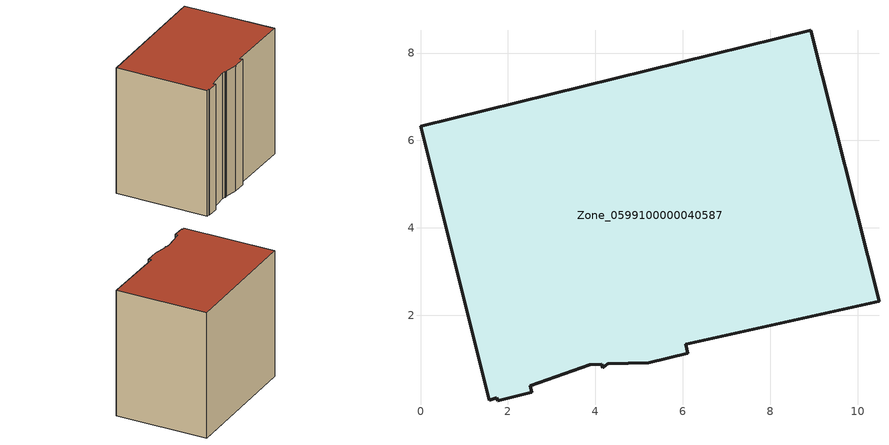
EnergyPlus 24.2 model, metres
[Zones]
Zone_0599100000040587
 floor ground (C_G): 0,6.32 8.93,8.52 10.49,2.33 6.06,1.33 6.11,1.14 5.22,0.91 4.29,0.89 4.17,0.81 4.15,0.88 3.87,0.88 2.51,0.39 2.55,0.24 1.77,0.04 1.75,0.12 1.58,0.06 z0
 wall outside (C_F): 4.29,0.89 5.22,0.91 6.11,1.14 6.06,1.33 10.49,2.33 8.93,8.52 0,6.32 1.58,0.06 1.75,0.12 1.77,0.04 2.55,0.24 2.51,0.39 3.87,0.88 4.15,0.88 4.17,0.81 4.29,0.89 z0:8.96
 roof outside (C_R): 4.15,0.88 4.17,0.81 4.29,0.89 5.22,0.91 6.11,1.14 6.06,1.33 10.49,2.33 8.93,8.52 0,6.32 1.58,0.06 1.75,0.12 1.77,0.04 2.55,0.24 2.51,0.39 3.87,0.88 z8.96
[BUILDING]
Pand.0599100000040587: North Axis=0; Terrain=City; Loads Convergence Tolerance Value=0.04; Temperature Convergence Tolerance Value=0.4; Solar Distribution=FullExterior; Maximum Number of Warmup Days=25; Minimum Number of Warmup Days=1
[Site:Location]
Rotterdam.The.Hague.AP_ZH_NLD Design_Conditions: Latitude=51.96; Longitude=4.45; Time Zone=1; Elevation=-4.5
[SITE:GROUNDTEMPERATURE:BUILDINGSURFACE]
18, 18, 18, 18, 18, 18, 18, 18, 18, 18, 18, 18
[MATERIAL] Thermal Absorptance=0.9; Solar Absorptance=0.7; Visible Absorptance=0.7
Name | Roughness | Thickness | Conductivity | Density | Specific Heat
G.TC.1946-1964 | MediumSmooth | 0.15 | 1 | 540 | 1210
F.TC.1946-1964 | Rough | 0.3 | 0.857143 | 1920 | 840
R.TC.1946-1964 | MediumRough | 0.2 | 0.235294 | 1500 | 1000
[CONSTRUCTION]
C_G: G.TC.1946-1964
C_F: F.TC.1946-1964
C_R: R.TC.1946-1964
[ZONE]
Zone_0599100000040587: Type=1; Multiplier=1; Ceiling Height=Autocalculate; Volume=Autocalculate; Floor Area=autocalculate; Part of Total Floor Area=Yes
[ZONEINFILTRATION:DESIGNFLOWRATE]
Infil_Zone_0599100000040587: Zone or ZoneList or Space or SpaceList=Zone_0599100000040587; Schedule=AlwaysOn; Design Flow Rate Calculation Method=Flow/Area; Flow Rate per Floor Area=0.003; Constant Term Coefficient=1; Temperature Term Coefficient=0; Velocity Term Coefficient=0; Velocity Squared Term Coefficient=0
[HVACTEMPLATE:ZONE:IDEALLOADSAIRSYSTEM]
Zone_0599100000040587: Maximum Heating Supply Air Temperature=50; Minimum Cooling Supply Air Temperature=13; Maximum Heating Supply Air Humidity Ratio=0.0156; Minimum Cooling Supply Air Humidity Ratio=0.0077; Heating Limit=NoLimit; Cooling Limit=NoLimit; Dehumidification Control Type=ConstantSensibleHeatRatio; Cooling Sensible Heat Ratio=0.7; Dehumidification Setpoint=60; Humidification Control Type=None; Humidification Setpoint=30; Outdoor Air Method=None; Outdoor Air Flow Rate per Person=0.00944; Outdoor Air Flow Rate per Zone Floor Area=0; Outdoor Air Flow Rate per Zone=0; Demand Controlled Ventilation Type=None; Outdoor Air Economizer Type=NoEconomizer; Heat Recovery Type=None; Sensible Heat Recovery Effectiveness=0.7; Latent Heat Recovery Effectiveness=0.65
[ZONECONTROL:THERMOSTAT]
ThermostatControl_Zone_0599100000040587: Zone or ZoneList=Zone_0599100000040587; Control Type Schedule=DualSetpointControlType; Control 1=Thermostat_Zone_0599100000040587; Temperature Difference Between Cutout And Setpoint=0
[THERMOSTATSETPOINT:DUALSETPOINT]
Thermostat_Zone_0599100000040587: Heating Setpoint Temperature Schedule=HeatingSetpoint_Zone_0599100000040587; Cooling Setpoint Temperature Schedule=CoolingSetpoint_Zone_0599100000040587
[SCHEDULE:COMPACT]
HeatingSetpoint_Zone_0599100000040587: Through: 12/31, For: AllDays, Until: 24:00, 21
CoolingSetpoint_Zone_0599100000040587: Through: 12/31, For: AllDays, Until: 24:00, 24
DualSetpointControlType: Through: 12/31, For: AllDays, Until: 24:00, 4
AlwaysOn: Through: 12/31, For: AllDays, Until: 24:00, 1
